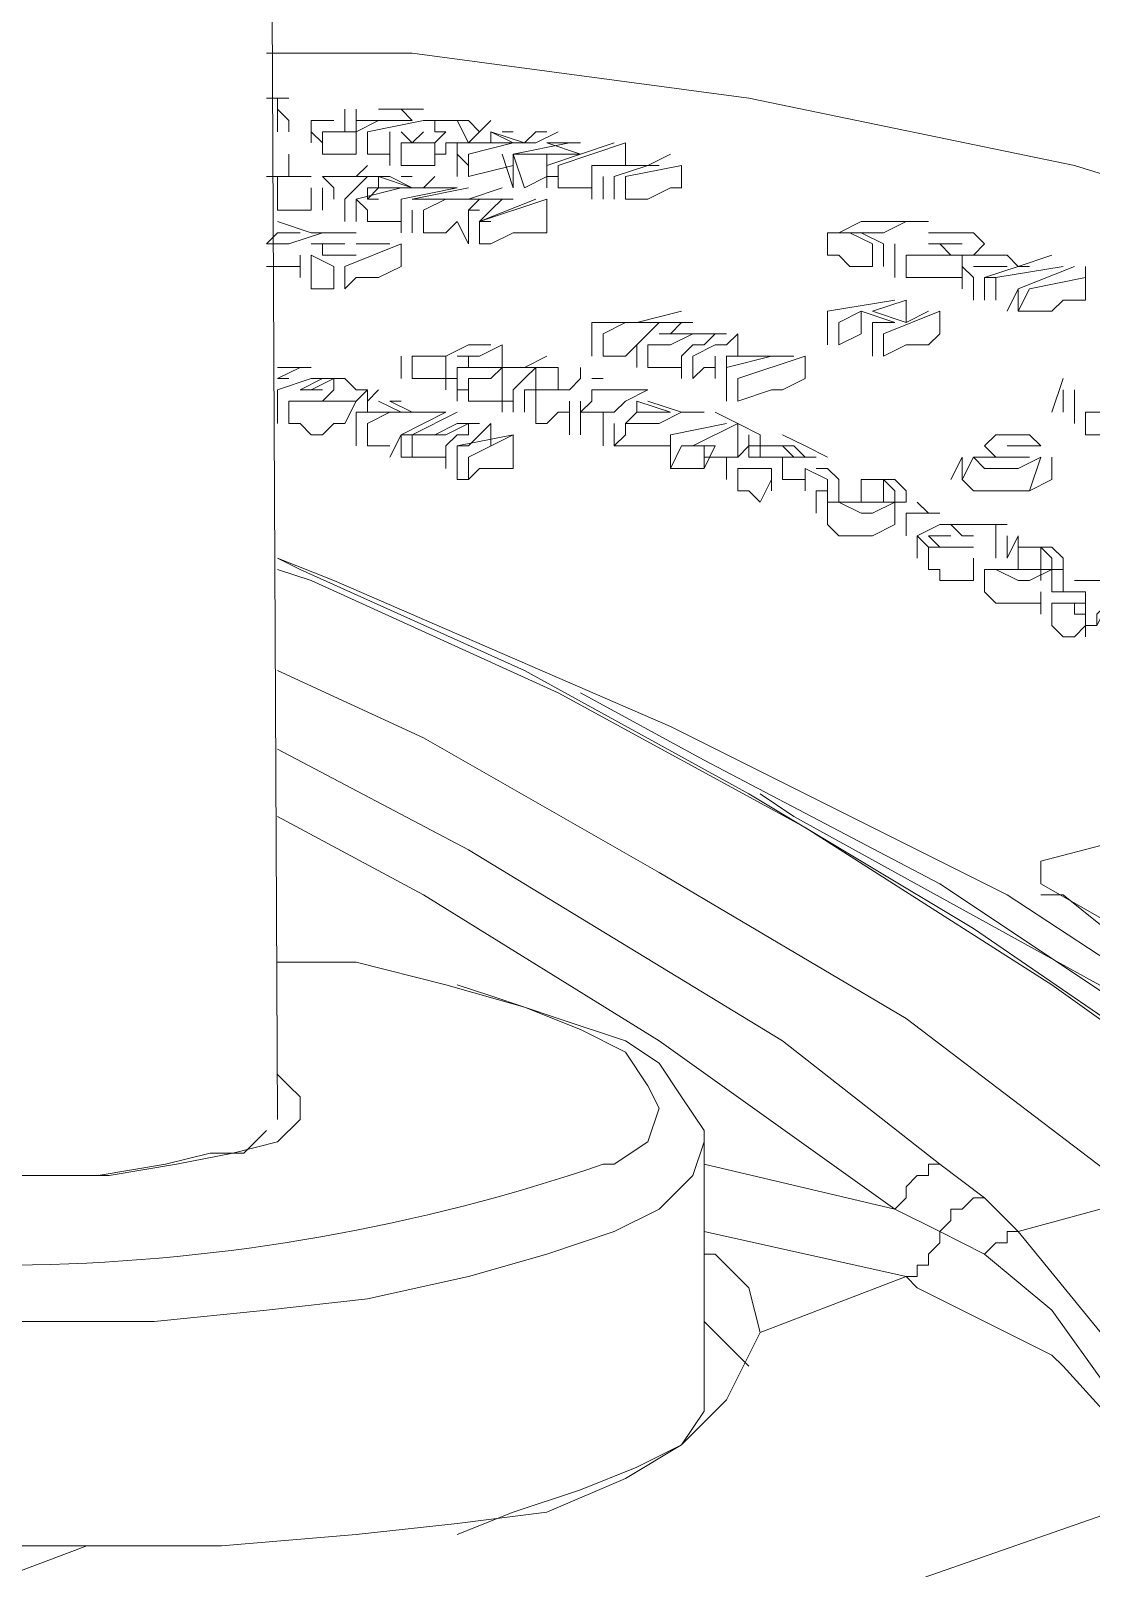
# Model space of a CAD drawing. Header units: inches. Extents: x 34 to 1574, y 72 to 573.
# Drawn here: x 1512.41 to 1519.06, y 312.32 to 321.98 of the extents above; entities that cross this region are included whole.
import ezdxf

# ---------------------------------------------------------------- set-up
doc = ezdxf.new("R2010")
doc.units = ezdxf.units.IN
doc.header["$MEASUREMENT"] = 0
doc.layers.add('PDF_Geometry', color=7, linetype='Continuous')

msp = doc.modelspace()

# ---------------------------------------------------------------- linework, layer by layer
at = {"layer": 'PDF_Geometry', "lineweight": 5}
for points in [[(1513.9553, 315.1431), (1513.8144, 344.3117)], [(1527.3419, 316.6932), (1527.4123, 316.7636), (1527.4827, 316.8341), (1527.4827, 316.975), (1527.4123, 317.0454), (1527.2714, 317.1159), (1527.06, 317.3272), (1526.0736, 317.9613), (1524.1009, 319.0886), (1523.0441, 319.5818), (1521.0008, 320.4977), (1518.9576, 321.1318), (1516.9144, 321.5546), (1514.8007, 321.8364), (1513.8848, 321.8364)], [(1513.8848, 321.5546), (1513.9553, 321.5546), (1514.0257, 321.5546), (1513.9553, 321.5546)], [(1514.0257, 321.3432), (1514.0257, 321.4137), (1513.9553, 321.4841), (1513.9553, 321.5546), (1513.9553, 321.4841), (1513.9553, 321.4137), (1513.9553, 321.3432)], [(1514.378, 321.4841), (1514.378, 321.3432)], [(1514.4485, 321.4841), (1514.4485, 321.4137), (1514.4485, 321.3432)], [(1514.5189, 321.4137), (1514.6598, 321.4137), (1514.8007, 321.4137), (1514.7303, 321.4841), (1514.5894, 321.4841)], [(1514.6598, 321.4841), (1514.7303, 321.4841), (1514.8007, 321.4841), (1514.8712, 321.4841)], [(1514.2371, 321.2728), (1514.1666, 321.3432), (1514.1666, 321.4137), (1514.1666, 321.2728)], [(1514.3076, 321.4137), (1514.2371, 321.4137), (1514.1666, 321.4137)], [(1514.2371, 321.3432), (1514.2371, 321.2728), (1514.2371, 321.2023)], [(1514.3076, 321.3432), (1514.378, 321.3432), (1514.4485, 321.3432), (1514.5894, 321.4137), (1514.4485, 321.4137)], [(1514.6598, 321.2023), (1514.5189, 321.2023), (1514.5189, 321.3432), (1514.8712, 321.4137), (1514.9417, 321.4137), (1515.0121, 321.4137), (1515.0826, 321.4137), (1515.153, 321.4137)], [(1514.6598, 321.3432), (1514.6598, 321.1318)], [(1514.7303, 321.3432), (1514.8007, 321.2728), (1514.8712, 321.3432)], [(1514.9417, 321.2023), (1515.0121, 321.2023), (1515.0121, 321.2728), (1515.0826, 321.2728), (1515.0826, 321.0614), (1515.0826, 321.1318), (1515.0826, 321.2728), (1515.153, 321.2728), (1515.2235, 321.3432), (1515.2939, 321.4137)], [(1515.0826, 321.4137), (1515.0121, 321.4137), (1514.9417, 321.4137), (1514.9417, 321.3432), (1515.0121, 321.3432), (1514.9417, 321.2728)], [(1515.2939, 321.3432), (1515.2939, 321.2728), (1515.2235, 321.2728), (1515.153, 321.2728), (1515.0826, 321.4137), (1515.153, 321.4137), (1515.2235, 321.3432)], [(1515.4348, 321.1318), (1515.153, 321.0614), (1515.153, 321.1318), (1515.153, 321.2023), (1515.4348, 321.2728), (1515.5758, 321.2728), (1515.7167, 321.3432)], [(1515.2235, 321.2728), (1515.153, 321.2728), (1515.2235, 321.2728), (1515.2939, 321.2728), (1515.4348, 321.2728), (1515.2939, 321.3432), (1515.5053, 321.2728), (1515.5758, 321.3432), (1515.6462, 321.3432)], [(1515.4348, 321.3432), (1515.3644, 321.3432)], [(1515.7167, 321.0614), (1515.6462, 321.0614), (1515.5053, 320.9909), (1515.4348, 321.2023), (1515.7871, 321.2728)], [(1516.0689, 321.2728), (1515.8576, 321.2023), (1515.6462, 321.1318), (1515.6462, 320.9909), (1515.6462, 321.1318)], [(1515.8576, 321.2728), (1515.6462, 321.2728), (1515.8576, 321.2023), (1515.6462, 321.2023)], [(1516.1394, 321.2728), (1516.1394, 321.1318), (1516.1394, 321.2728), (1515.7167, 321.1318), (1515.7167, 320.9909)], [(1515.0826, 321.2023), (1515.153, 321.1318), (1515.153, 321.0614)], [(1515.3644, 321.2023), (1515.4348, 320.9909), (1515.4348, 321.0614), (1515.4348, 321.1318), (1515.4348, 321.2023), (1515.6462, 321.2023), (1515.6462, 321.1318), (1515.6462, 321.0614)], [(1515.4348, 321.0614), (1515.4348, 321.2023)], [(1516.0689, 320.9205), (1516.0689, 321.0614), (1516.2803, 321.1318), (1516.4212, 321.2023)], [(1514.1666, 320.9909), (1514.1666, 320.85), (1514.1666, 320.9909), (1514.1666, 320.85), (1514.0962, 320.85), (1514.0257, 320.85), (1513.9553, 320.85), (1513.9553, 321.0614), (1514.0257, 321.0614), (1514.0962, 321.0614), (1514.1666, 321.0614), (1514.0257, 321.0614), (1513.9553, 321.0614), (1513.8848, 321.0614)], [(1514.6598, 321.0614), (1514.5894, 321.0614), (1514.5189, 321.0614), (1514.4485, 321.0614), (1514.2371, 321.0614), (1514.378, 321.0614), (1514.4485, 321.0614), (1514.5189, 321.1318)], [(1514.3076, 320.9205), (1514.3076, 320.9909), (1514.2371, 321.0614)], [(1514.9417, 321.0614), (1514.8712, 320.9909), (1514.8007, 320.9909), (1514.6598, 321.0614), (1514.5189, 321.0614), (1514.4485, 320.9909), (1514.378, 320.9205), (1514.378, 320.7796), (1514.378, 320.85), (1514.378, 320.9205)], [(1514.5894, 320.9205), (1514.5189, 320.9205), (1514.5894, 320.9909), (1514.6598, 320.9909), (1514.8007, 320.9909), (1514.5894, 321.0614), (1514.5894, 320.9909), (1514.5189, 320.9909), (1514.5189, 320.9205)], [(1514.8007, 321.0614), (1514.7303, 321.0614)], [(1515.928, 320.9909), (1515.8576, 320.9909), (1515.7167, 320.9909), (1515.7167, 321.0614), (1515.7167, 321.1318)], [(1516.3508, 321.1318), (1516.2803, 321.1318), (1516.2099, 321.1318), (1516.1394, 321.1318), (1516.0689, 321.1318), (1515.9985, 321.1318), (1515.928, 321.1318), (1515.928, 320.9205)], [(1516.2099, 321.1318), (1516.1394, 321.1318), (1516.0689, 321.1318), (1515.9985, 321.1318)], [(1515.9985, 321.0614), (1515.9985, 320.9909), (1515.9985, 320.9205)], [(1516.4917, 321.1318), (1516.4917, 320.9909)], [(1514.2371, 320.9909), (1514.2371, 320.9205), (1514.2371, 320.85)], [(1514.4485, 320.7796), (1514.4485, 320.85), (1514.4485, 320.9205), (1514.7303, 320.9909), (1514.8712, 320.9909), (1515.0121, 320.9909), (1515.0826, 320.9909), (1514.7303, 320.9205), (1514.7303, 320.7091), (1514.7303, 320.85)], [(1515.153, 320.9909), (1514.8007, 320.9205), (1514.8712, 320.9205)], [(1514.8007, 320.9205), (1514.9417, 320.9205), (1515.153, 320.9205), (1515.3644, 320.9909)], [(1515.0826, 320.9909), (1515.0121, 320.9909)], [(1514.7303, 320.7796), (1514.5189, 320.7796), (1514.5189, 320.85), (1514.4485, 320.9205)], [(1514.8007, 320.85), (1514.8007, 320.7091)], [(1515.2235, 320.85), (1515.153, 320.85), (1515.2235, 320.9205), (1515.2939, 320.9205), (1515.3644, 320.9205), (1515.2939, 320.9205), (1515.153, 320.9205), (1515.0121, 320.9205), (1514.8712, 320.85), (1514.8712, 320.7091), (1515.0121, 320.7091), (1515.0826, 320.7796), (1515.153, 320.6387), (1515.153, 320.7796)], [(1515.153, 320.6387), (1515.153, 320.85)], [(1515.2235, 320.6387), (1515.2235, 320.7796), (1515.2235, 320.6387), (1515.2939, 320.6387), (1515.4348, 320.7091), (1515.5053, 320.7091), (1515.6462, 320.7091), (1515.6462, 320.9205), (1515.6462, 320.7091)], [(1515.4348, 320.9205), (1515.3644, 320.9205), (1515.2939, 320.85), (1515.2235, 320.7796), (1515.2939, 320.7796)], [(1515.6462, 320.9205), (1515.2235, 320.7796), (1515.5758, 320.9205)], [(1513.9553, 320.7796), (1514.1666, 320.7091), (1514.2371, 320.7091), (1514.3076, 320.7091)], [(1517.4781, 320.7091), (1517.619, 320.7796), (1517.7599, 320.7796), (1517.9712, 320.7796)], [(1517.7599, 320.4977), (1517.7599, 320.6387), (1517.7599, 320.5682), (1517.7599, 320.4977), (1517.7599, 320.5682), (1517.7599, 320.6387), (1517.619, 320.7091), (1517.5485, 320.7091), (1517.7599, 320.7091), (1517.9008, 320.7796), (1518.0417, 320.7796)], [(1514.4485, 320.7091), (1514.378, 320.7091), (1514.2371, 320.7091), (1514.0257, 320.6387), (1513.8848, 320.6387), (1513.9553, 320.7091), (1514.0962, 320.7091), (1513.9553, 320.7091)], [(1517.4076, 320.7091), (1517.4076, 320.6387), (1517.4076, 320.5682)], [(1518.1122, 320.7091), (1518.1826, 320.7091), (1518.2531, 320.7091), (1518.3235, 320.7091), (1518.394, 320.6387), (1518.3235, 320.5682), (1518.2531, 320.5682), (1518.1122, 320.5682), (1518.0417, 320.5682), (1517.9712, 320.5682), (1517.9008, 320.5682)], [(1518.0417, 320.7091), (1518.1122, 320.7091), (1518.1826, 320.7091), (1518.2531, 320.7091), (1518.3235, 320.7091)], [(1514.0962, 320.5682), (1514.0962, 320.4273)], [(1514.1666, 320.6387), (1514.2371, 320.6387), (1514.3076, 320.6387)], [(1514.1666, 320.5682), (1514.1666, 320.4977), (1514.1666, 320.4273)], [(1514.378, 320.6387), (1514.3076, 320.6387), (1514.2371, 320.6387), (1514.2371, 320.5682), (1514.3076, 320.5682), (1514.4485, 320.5682)], [(1514.5189, 320.6387), (1514.4485, 320.6387), (1514.6598, 320.6387)], [(1514.7303, 320.6387), (1514.7303, 320.4977)], [(1518.2531, 320.4273), (1518.1122, 320.4273), (1518.0417, 320.4273), (1517.9712, 320.4273), (1517.9008, 320.4273), (1517.9008, 320.5682), (1517.9712, 320.5682), (1518.0417, 320.5682), (1518.1826, 320.5682), (1518.1122, 320.6387), (1518.0417, 320.6387)], [(1518.1122, 320.6387), (1518.1826, 320.6387), (1518.2531, 320.6387)], [(1518.3235, 320.2864), (1518.3235, 320.3569), (1518.3235, 320.4273), (1518.2531, 320.4977), (1518.2531, 320.5682), (1518.3235, 320.5682), (1518.394, 320.5682), (1518.4644, 320.5682), (1518.5349, 320.5682), (1518.6054, 320.4977), (1518.6758, 320.4977)], [(1518.394, 320.5682), (1518.3235, 320.5682)], [(1518.394, 320.2864), (1518.394, 320.4273), (1518.6054, 320.4977), (1518.8167, 320.5682)], [(1514.0962, 320.4977), (1514.0257, 320.4977), (1513.8848, 320.4977)], [(1518.2531, 320.4977), (1518.2531, 320.3569)], [(1518.5349, 320.4977), (1518.4644, 320.4977), (1518.394, 320.4977), (1518.3235, 320.4977), (1518.394, 320.4977)], [(1518.8872, 320.4977), (1518.4644, 320.4273), (1518.394, 320.4273)], [(1518.9576, 320.4977), (1518.6054, 320.3569), (1518.5349, 320.2159), (1518.6054, 320.3569), (1518.6054, 320.2864), (1518.6054, 320.2159), (1518.8167, 320.2159), (1518.8872, 320.2864), (1519.0281, 320.2864), (1519.0281, 320.4977)], [(1518.4644, 320.4273), (1518.4644, 320.2864)], [(1519.0281, 320.2864), (1519.0281, 320.4273), (1518.6758, 320.3569), (1518.6054, 320.2159)], [(1517.8303, 320.2864), (1517.4076, 320.2159), (1517.4076, 320.0046), (1517.4076, 320.075), (1517.4076, 320.1455), (1517.4076, 320.2159), (1517.4076, 320.0046)], [(1517.9008, 320.2864), (1517.9008, 320.1455), (1518.0417, 320.2159)], [(1516.4917, 320.2159), (1516.2099, 320.1455), (1516.0689, 320.1455), (1515.928, 320.1455), (1515.928, 319.9341), (1515.928, 320.075)], [(1517.8303, 320.1455), (1517.619, 320.2159)], [(1518.1122, 320.075), (1518.1122, 320.2159)], [(1516.2099, 319.8636), (1516.2099, 320.0046), (1516.2099, 319.8636), (1516.2099, 320.0046), (1516.2803, 320.075), (1516.3508, 320.1455), (1516.4212, 320.1455), (1516.4917, 320.1455), (1516.4212, 320.1455), (1516.2803, 320.1455), (1516.1394, 320.1455), (1515.9985, 320.075), (1515.9985, 319.9341), (1516.1394, 319.9341), (1516.2099, 320.0046)], [(1516.4917, 319.8636), (1516.4212, 319.8636), (1516.2803, 319.8636), (1516.2803, 320.0046), (1516.4212, 320.0046), (1516.5621, 320.075), (1516.703, 320.075), (1516.7735, 320.075)], [(1516.5621, 320.1455), (1516.4917, 320.1455), (1516.4212, 320.075), (1516.3508, 320.075), (1516.4212, 320.075)], [(1516.3508, 320.075), (1516.4917, 320.075), (1516.6326, 320.075), (1516.703, 320.075), (1516.6326, 320.0046), (1516.5621, 320.0046), (1516.4917, 319.9341), (1516.4917, 319.7932), (1516.4917, 319.9341), (1516.4917, 319.7932)], [(1516.844, 320.075), (1516.844, 319.9341), (1516.844, 320.075), (1516.7735, 320.0046), (1516.703, 320.0046), (1516.5621, 319.9341), (1516.5621, 319.8636), (1516.5621, 319.7932), (1516.6326, 319.8636), (1516.703, 319.8636)], [(1517.6894, 320.1455), (1517.8303, 320.1455)], [(1517.6894, 319.9341), (1517.6894, 320.1455)], [(1515.0121, 319.7932), (1515.0121, 319.9341), (1514.9417, 319.9341), (1514.8712, 319.9341), (1514.8007, 319.9341), (1514.9417, 319.9341), (1515.0121, 319.9341), (1515.153, 320.0046), (1515.2939, 320.0046)], [(1515.3644, 319.8636), (1515.3644, 320.0046), (1515.2235, 319.9341), (1515.153, 319.9341), (1515.153, 319.8636), (1515.0826, 319.8636), (1515.0826, 319.6523)], [(1515.6462, 319.9341), (1515.5053, 319.8636), (1515.4348, 319.8636), (1515.3644, 319.8636), (1515.3644, 320.0046)], [(1514.7303, 319.9341), (1514.7303, 319.7932)], [(1515.0826, 319.7932), (1515.0121, 319.7932), (1514.9417, 319.7932), (1514.8712, 319.7932), (1514.8007, 319.7932), (1514.8007, 319.9341), (1514.8007, 319.7932)], [(1515.153, 319.9341), (1515.0826, 319.9341)], [(1516.703, 319.9341), (1516.703, 319.8636), (1516.703, 319.7932)], [(1517.1962, 319.9341), (1517.0553, 319.9341), (1516.7735, 319.8636), (1516.7735, 319.7227), (1516.7735, 319.6523), (1516.7735, 319.7227), (1516.7735, 319.7932), (1516.7735, 319.9341)], [(1517.0553, 319.9341), (1516.9144, 319.9341), (1516.844, 319.9341), (1516.7735, 319.9341), (1516.844, 319.9341), (1516.9144, 319.9341), (1516.9849, 319.9341)], [(1517.2667, 319.7932), (1517.2667, 319.9341)], [(1514.0257, 319.7932), (1513.9553, 319.7932), (1514.0962, 319.8636), (1514.0257, 319.8636), (1513.9553, 319.8636), (1514.0257, 319.8636), (1514.1666, 319.8636)], [(1514.0257, 319.8636), (1513.9553, 319.8636)], [(1514.378, 319.7932), (1514.2371, 319.7932), (1514.1666, 319.7932), (1513.9553, 319.7227), (1513.9553, 319.5114)], [(1514.378, 319.7932), (1514.4485, 319.7227), (1514.5189, 319.7227), (1514.4485, 319.6523), (1514.378, 319.5114), (1514.3076, 319.5114), (1514.2371, 319.4409), (1514.1666, 319.4409), (1514.0962, 319.5114), (1514.0257, 319.5114), (1514.0257, 319.6523), (1514.0962, 319.6523), (1514.2371, 319.6523), (1514.3076, 319.6523), (1514.4485, 319.6523)], [(1514.2371, 319.7227), (1514.0962, 319.7227), (1514.2371, 319.7932)], [(1514.2371, 319.6523), (1514.3076, 319.7227), (1514.3076, 319.7932), (1514.1666, 319.7227)], [(1515.153, 319.7227), (1515.0826, 319.7227), (1515.0826, 319.8636), (1515.0826, 319.7932), (1515.0826, 319.7227)], [(1515.153, 319.8636), (1515.2939, 319.8636), (1515.3644, 319.8636), (1515.5053, 319.8636), (1515.5758, 319.8636), (1515.5758, 319.7932), (1515.5758, 319.7227), (1515.6462, 319.7227), (1515.7167, 319.7227), (1515.7871, 319.7227), (1515.6462, 319.7227), (1515.5758, 319.7227), (1515.5053, 319.7227), (1515.5053, 319.5818), (1515.5053, 319.7227)], [(1515.3644, 319.6523), (1515.3644, 319.8636), (1515.2939, 319.7932), (1515.2235, 319.7932), (1515.153, 319.7932), (1515.153, 319.6523)], [(1515.4348, 319.6523), (1515.3644, 319.6523), (1515.2939, 319.6523), (1515.2235, 319.6523), (1515.153, 319.6523), (1515.153, 319.7932)], [(1515.7167, 319.8636), (1515.7167, 319.7227), (1515.7167, 319.8636), (1515.5758, 319.8636), (1515.5053, 319.7932), (1515.4348, 319.7227), (1515.4348, 319.5818), (1515.4348, 319.6523), (1515.4348, 319.7227)], [(1515.7871, 319.7227), (1515.8576, 319.7932), (1515.8576, 319.8636)], [(1515.9985, 319.7932), (1515.928, 319.7932)], [(1516.7735, 319.6523), (1516.7735, 319.8636)], [(1518.8872, 319.7932), (1518.8167, 319.5818)], [(1514.5894, 319.7227), (1514.5189, 319.6523), (1514.5189, 319.5818), (1514.4485, 319.5818), (1514.4485, 319.3704), (1514.4485, 319.4409), (1514.4485, 319.5114)], [(1514.5894, 319.5818), (1514.5189, 319.5818), (1514.5189, 319.7227)], [(1515.7871, 319.5818), (1515.7167, 319.5818), (1515.6462, 319.5114), (1515.5758, 319.5114), (1515.5758, 319.7227)], [(1515.8576, 319.5818), (1515.928, 319.6523), (1515.928, 319.7227)], [(1515.9985, 319.5114), (1515.9985, 319.3704), (1515.9985, 319.4409), (1515.9985, 319.5818), (1516.0689, 319.5818), (1516.1394, 319.6523), (1516.2803, 319.7227), (1516.2099, 319.7227), (1516.1394, 319.7227), (1516.0689, 319.7227), (1515.928, 319.7227), (1515.9985, 319.7227), (1516.0689, 319.7227), (1516.1394, 319.7227)], [(1518.8872, 319.7227), (1518.8872, 319.6523), (1518.8872, 319.5818)], [(1518.9576, 319.7227), (1518.9576, 319.6523), (1518.9576, 319.5818)], [(1514.0962, 319.6523), (1514.1666, 319.6523), (1514.2371, 319.6523), (1514.3076, 319.6523), (1514.378, 319.6523)], [(1514.5189, 319.5818), (1514.5894, 319.5818), (1514.6598, 319.5818), (1514.7303, 319.5818), (1514.5894, 319.6523)], [(1514.7303, 319.4409), (1514.7303, 319.3), (1514.7303, 319.4409), (1515.0121, 319.5818), (1514.9417, 319.5818), (1514.8712, 319.5818), (1514.8007, 319.5818), (1514.6598, 319.6523), (1514.7303, 319.6523)], [(1515.7871, 319.4409), (1515.7871, 319.6523)], [(1516.0689, 319.5818), (1515.8576, 319.5818), (1515.8576, 319.5114), (1515.8576, 319.4409), (1515.8576, 319.5114), (1515.8576, 319.5818), (1515.8576, 319.6523)], [(1516.2803, 319.6523), (1516.4917, 319.5818), (1516.5621, 319.5818), (1516.6326, 319.5818), (1516.4917, 319.5818), (1516.3508, 319.5114), (1516.1394, 319.5114), (1516.2099, 319.5114)], [(1518.9576, 319.6523), (1518.9576, 319.5114)], [(1514.4485, 319.3704), (1514.4485, 319.4409), (1514.4485, 319.5818)], [(1514.6598, 319.3704), (1514.5189, 319.3704), (1514.5189, 319.4409), (1514.5189, 319.5114), (1514.6598, 319.5818), (1514.8007, 319.5818), (1514.9417, 319.5818)], [(1515.0826, 319.5818), (1514.8007, 319.4409), (1514.7303, 319.4409), (1514.6598, 319.3)], [(1514.8712, 319.4409), (1514.8007, 319.4409), (1514.9417, 319.4409), (1515.0826, 319.5114), (1515.2235, 319.5114), (1515.153, 319.5114), (1515.153, 319.4409), (1515.0826, 319.4409), (1515.0121, 319.3704), (1515.0121, 319.2295), (1515.0121, 319.3704)], [(1515.153, 319.5114), (1515.0121, 319.4409), (1514.9417, 319.4409), (1514.8007, 319.4409), (1514.8007, 319.3)], [(1515.2939, 319.5114), (1515.2939, 319.3704), (1515.2939, 319.4409), (1515.2939, 319.5114), (1515.2235, 319.4409), (1515.153, 319.3704), (1515.0826, 319.3704), (1515.0826, 319.1591)], [(1516.4212, 319.4409), (1516.4212, 319.2295), (1516.4212, 319.3), (1516.4212, 319.3704), (1516.3508, 319.3704), (1516.0689, 319.3704), (1516.1394, 319.4409), (1516.1394, 319.5114)], [(1516.0689, 319.5114), (1516.0689, 319.4409), (1516.0689, 319.3704)], [(1516.7735, 319.5114), (1516.4212, 319.4409), (1516.4212, 319.3), (1516.4212, 319.2295), (1516.5621, 319.2295), (1516.6326, 319.2295), (1516.6326, 319.3704), (1516.5621, 319.3704), (1516.4917, 319.3704), (1516.4212, 319.2295)], [(1516.844, 319.3), (1516.844, 319.4409), (1516.844, 319.5114), (1516.5621, 319.3704), (1516.6326, 319.3704), (1516.703, 319.3704), (1516.6326, 319.2295), (1516.703, 319.3704)], [(1516.703, 319.5818), (1516.844, 319.5114), (1516.9849, 319.4409), (1516.9849, 319.3704), (1516.9849, 319.3), (1516.9849, 319.3704), (1516.9849, 319.4409)], [(1515.4348, 319.3), (1515.4348, 319.3704), (1515.4348, 319.4409), (1515.0826, 319.3704), (1515.153, 319.3704)], [(1515.153, 319.1591), (1515.153, 319.3), (1515.4348, 319.4409), (1515.4348, 319.2295), (1515.3644, 319.2295), (1515.2235, 319.2295), (1515.153, 319.1591), (1515.0826, 319.1591), (1515.0826, 319.3)], [(1517.1258, 319.3), (1516.9849, 319.3), (1516.9144, 319.3), (1516.9144, 319.4409)], [(1517.1258, 319.4409), (1517.2667, 319.3704), (1517.4076, 319.3)], [(1518.1826, 319.1591), (1518.2531, 319.3), (1518.2531, 319.1591), (1518.3235, 319.0886), (1518.394, 319.0886), (1518.4644, 319.0886), (1518.5349, 319.0886), (1518.6758, 319.0886), (1518.7463, 319.3), (1518.6054, 319.2295), (1518.5349, 319.2295), (1518.4644, 319.2295), (1518.394, 319.2295), (1518.3235, 319.3), (1518.394, 319.3), (1518.4644, 319.3), (1518.6054, 319.3), (1518.5349, 319.3), (1518.4644, 319.3), (1518.394, 319.3704), (1518.4644, 319.4409), (1518.5349, 319.4409), (1518.6053, 319.4409), (1518.6758, 319.4409), (1518.7463, 319.3705)], [(1517.0553, 319.3704), (1517.1258, 319.3704), (1517.1962, 319.3704), (1517.2667, 319.3), (1517.1962, 319.3), (1517.1258, 319.3704), (1516.9849, 319.3704), (1516.9144, 319.3704), (1516.844, 319.3), (1516.703, 319.3), (1516.6326, 319.3)], [(1518.7463, 319.3704), (1518.6758, 319.3704), (1518.6054, 319.3704), (1518.5349, 319.3704)], [(1515.0121, 319.3), (1514.9417, 319.3), (1514.8007, 319.3), (1514.7303, 319.3)], [(1516.7735, 319.3), (1516.7735, 319.1591)], [(1517.0553, 319.0886), (1517.0553, 319.1591), (1517.0553, 319.2295), (1516.9849, 319.2295), (1516.9144, 319.2295)], [(1517.2667, 319.1591), (1517.1962, 319.1591), (1517.1258, 319.1591), (1517.1258, 319.3), (1517.1962, 319.3), (1517.2667, 319.3), (1517.3371, 319.3)], [(1517.8303, 319.0182), (1517.8303, 318.8773), (1517.6894, 318.8068), (1517.619, 318.8068), (1517.4781, 318.8068), (1517.4076, 318.8773), (1517.4076, 319.0182), (1517.4076, 319.1591), (1517.2667, 319.2295), (1517.2667, 319.1591), (1517.2667, 319.0886), (1517.2667, 319.2295)], [(1517.3371, 319.2295), (1517.4076, 319.2295), (1517.4781, 319.1591), (1517.4781, 319.0886), (1517.4781, 319.0182), (1517.4076, 319.0182), (1517.4076, 319.0886), (1517.3371, 319.0886), (1517.3371, 318.9477)], [(1518.3235, 319.3), (1518.2531, 319.1591)], [(1518.5349, 319.3), (1518.6054, 319.3), (1518.6758, 319.3)], [(1518.6758, 319.0886), (1518.8167, 319.1591), (1518.8167, 319.3)], [(1517.8303, 319.1591), (1517.9008, 319.0886), (1517.9008, 319.0182), (1517.8303, 319.0182), (1517.6894, 318.9477), (1517.619, 318.9477), (1517.4781, 319.0182), (1517.4076, 319.0182)], [(1517.8303, 319.1591), (1517.7599, 319.1591), (1517.6894, 319.1591), (1517.619, 319.1591), (1517.619, 319.0886), (1517.619, 319.0182), (1517.619, 319.0886), (1517.619, 319.1591), (1517.6894, 319.1591), (1517.7599, 319.1591), (1517.8303, 319.0886), (1517.8303, 319.0182), (1517.7599, 319.0182), (1517.6894, 319.0182), (1517.619, 319.0182), (1517.5485, 319.0182), (1517.4781, 319.0182), (1517.4781, 319.0886), (1517.4781, 319.1591), (1517.4781, 319.0182)], [(1517.7599, 319.1591), (1517.7599, 319.0182)], [(1517.9712, 319.0182), (1518.0417, 318.9477), (1518.1122, 318.9477)], [(1518.0417, 318.9477), (1517.9712, 318.9477), (1517.9008, 318.9477), (1517.9008, 318.8773), (1517.9008, 318.8068), (1517.9008, 318.9477)], [(1518.3235, 318.7363), (1518.2531, 318.7363), (1518.1826, 318.7363), (1518.1122, 318.7363), (1518.0417, 318.7363), (1517.9712, 318.8068), (1518.1122, 318.8773), (1518.1826, 318.8773), (1518.3235, 318.8773), (1518.394, 318.8773), (1518.5349, 318.8773)], [(1518.4644, 318.6659), (1518.4644, 318.7363), (1518.4644, 318.8068), (1518.4644, 318.8773), (1518.394, 318.8773), (1518.3235, 318.8773), (1518.2531, 318.8773), (1518.1826, 318.8773)], [(1518.1826, 318.8773), (1518.2531, 318.8068), (1518.3235, 318.8068)], [(1517.9712, 318.8068), (1517.9712, 318.6659)], [(1518.1826, 318.8068), (1518.1122, 318.8068), (1518.0417, 318.8068), (1518.1122, 318.7363), (1518.1826, 318.7363), (1518.2531, 318.7363)], [(1518.3235, 318.6659), (1518.3235, 318.525), (1518.2531, 318.525), (1518.1826, 318.525), (1518.1122, 318.525), (1518.1122, 318.5955), (1518.0417, 318.5955), (1518.0417, 318.7363)], [(1518.7463, 318.3841), (1518.6758, 318.3841), (1518.6054, 318.3841), (1518.4644, 318.3841), (1518.394, 318.4545), (1518.394, 318.5955), (1518.4644, 318.5955), (1518.6054, 318.525), (1518.6758, 318.525), (1518.8167, 318.5955), (1518.8872, 318.5955), (1518.8872, 318.6659), (1518.8167, 318.7363)], [(1518.8167, 318.7363), (1518.7463, 318.7363), (1518.6758, 318.7363), (1518.6054, 318.7363), (1518.6054, 318.6659), (1518.6054, 318.5955), (1518.6054, 318.6659), (1518.6054, 318.7363), (1518.6758, 318.7363), (1518.7463, 318.7363), (1518.8167, 318.6659), (1518.8167, 318.5955), (1518.7463, 318.5955), (1518.6758, 318.5955), (1518.6054, 318.5955), (1518.5349, 318.5955), (1518.4644, 318.5955)], [(1518.6054, 318.6659), (1518.6054, 318.8068), (1518.5349, 318.6659), (1518.5349, 318.7363), (1518.5349, 318.8068)], [(1518.7463, 318.7363), (1518.7463, 318.525)], [(1519.6622, 315.425), (1518.3235, 316.3409), (1516.9144, 317.1863), (1515.5053, 317.9614), (1514.0962, 318.5955), (1513.9553, 318.6659), (1514.3076, 318.525), (1516.4212, 317.6091), (1518.5349, 316.5522), (1520.5781, 315.2136)], [(1522.1281, 308.6612), (1522.1281, 309.5067), (1521.9872, 310.4226), (1521.7054, 311.2681), (1521.4236, 312.0431), (1521.0008, 312.8181), (1520.5077, 313.5226), (1519.944, 314.1567), (1519.3804, 314.6499), (1520.2963, 314.9318), (1518.8167, 315.9886), (1517.2667, 316.975), (1515.7167, 317.8204), (1514.1666, 318.525), (1513.9553, 318.5955)], [(1518.8167, 318.5955), (1518.8167, 318.4545), (1518.8872, 318.4545), (1518.9576, 318.4545), (1519.0281, 318.4545), (1518.9576, 318.4545), (1518.8872, 318.4545), (1518.8872, 318.5955)], [(1518.7463, 318.4545), (1518.7463, 318.3136)], [(1518.9576, 318.525), (1519.0281, 318.525), (1519.0985, 318.525), (1519.169, 318.525), (1519.2395, 318.525), (1519.3099, 318.4545), (1519.3804, 318.4545), (1519.3099, 318.4545)], [(1519.3099, 318.3136), (1519.3099, 318.3841), (1519.3099, 318.4545), (1519.3099, 318.3841), (1519.3099, 318.3136), (1519.2395, 318.3136), (1519.169, 318.3136), (1519.2395, 318.525), (1519.169, 318.525), (1519.0985, 318.525), (1519.0281, 318.525)], [(1519.0281, 318.4545), (1519.0281, 318.2432), (1519.0985, 318.2432), (1519.0985, 318.3136), (1519.169, 318.3841), (1519.0985, 318.2432)], [(1519.0281, 318.1727), (1519.0281, 318.2432), (1519.0281, 318.3841), (1518.9576, 318.3841), (1518.8872, 318.3841)], [(1519.3804, 314.6499), (1517.9008, 315.7772), (1516.3508, 316.6932), (1514.8712, 317.5386), (1513.9553, 317.9614), (1514.8712, 317.5386), (1516.3508, 316.6932), (1517.9008, 315.7772), (1519.3804, 314.6499), (1518.6054, 314.4386), (1519.2395, 313.6636), (1519.3099, 313.5226), (1519.5917, 312.8181), (1516.5621, 311.7613)], [(1520.7895, 314.5795), (1520.8599, 314.5795), (1520.9304, 314.5795), (1521.0713, 314.5795), (1519.5917, 315.6363), (1518.1122, 316.6227), (1516.6326, 317.3977), (1515.8576, 317.8204)], [(1513.9553, 317.4681), (1515.153, 316.8341), (1517.1258, 315.6363), (1518.1122, 314.8613), (1518.394, 314.6499), (1518.6054, 314.4386), (1518.5349, 314.4386), (1518.5349, 314.3681), (1518.4644, 314.3681), (1518.394, 314.2977)], [(1520.5781, 315.2136), (1520.5077, 315.0727), (1520.2963, 315.2136), (1519.2395, 315.9181), (1517.1962, 317.0454), (1516.9849, 317.1863)], [(1522.269, 316.0591), (1521.2827, 316.6932), (1520.5781, 317.1863), (1520.5077, 317.1863), (1520.4372, 317.1863), (1520.3667, 317.1863), (1518.7463, 316.7636), (1518.7463, 316.6932), (1518.7463, 316.6227), (1519.7326, 316.0591), (1520.4372, 315.5659), (1520.5077, 315.5659), (1520.5781, 315.4954), (1520.6486, 315.4954), (1520.719, 315.4954), (1522.269, 315.9886)], [(1516.6326, 314.8613), (1517.8303, 314.5795), (1516.3508, 315.6363), (1514.8712, 316.5522), (1513.9553, 317.0454)], [(1518.7463, 316.5522), (1518.8872, 316.5522), (1519.2395, 316.2704), (1519.8736, 315.9181), (1520.4372, 315.4954), (1520.5077, 315.4954), (1520.5781, 315.4954), (1520.5781, 315.425), (1520.6486, 315.425), (1520.6486, 315.4954), (1520.7895, 315.4954), (1521.1418, 315.5659), (1521.7054, 315.7772), (1522.269, 315.9181)], [(1516.6326, 314.9318), (1516.6326, 315.0727), (1516.4917, 315.284), (1516.3508, 315.4954), (1516.1394, 315.6363), (1515.7167, 315.7772), (1515.2939, 315.9181), (1515.0826, 315.9886)], [(1513.9553, 315.425), (1514.0257, 315.3545), (1514.0962, 315.284), (1514.0962, 315.1431), (1513.9553, 315.0022), (1513.6735, 314.9318), (1513.3212, 314.8613), (1512.8984, 314.7909), (1512.4053, 314.7909), (1511.9825, 314.7909), (1511.5598, 314.7909), (1511.1371, 314.8613), (1510.8552, 314.9318), (1510.6439, 315.0727), (1510.5734, 315.2136), (1510.5734, 315.284), (1510.7143, 315.425)], [(1513.8848, 315.0727), (1513.8144, 315.0022), (1513.7439, 314.9318), (1513.5326, 314.9318), (1513.2507, 314.8613), (1512.828, 314.7909), (1512.4757, 314.7909), (1512.4053, 314.7909)], [(1515.0826, 312.5363), (1515.4348, 312.6772), (1515.8576, 312.8181), (1516.2099, 312.959), (1516.4917, 313.0999), (1516.6326, 313.3113), (1516.6326, 313.3817), (1516.6326, 315.0022), (1516.5621, 314.7908), (1516.3508, 314.5795), (1516.069, 314.4386), (1515.6462, 314.2977), (1515.153, 314.1567), (1514.5189, 314.0158), (1513.8848, 313.9454), (1513.1803, 313.8749), (1512.4757, 313.8749), (1511.7712, 313.8749)], [(1518.1122, 314.8613), (1518.0417, 314.8613), (1518.0417, 314.7908), (1517.9713, 314.7908), (1517.9008, 314.7204), (1517.9008, 314.6499), (1517.8303, 314.5795)], [(1518.1122, 314.4386), (1517.8303, 314.5795)], [(1518.394, 314.6499), (1518.3235, 314.6499), (1518.2531, 314.5795), (1518.1826, 314.5795), (1518.1826, 314.509), (1518.1122, 314.4386)], [(1516.6326, 314.2977), (1516.703, 314.2977), (1516.9144, 314.0863), (1516.9849, 313.8045), (1517.9008, 314.1567), (1516.6326, 314.4386)], [(1517.9008, 314.1568), (1517.9713, 314.1568), (1517.9713, 314.2272), (1518.0417, 314.2272), (1518.0417, 314.2977), (1518.1122, 314.3681), (1518.1122, 314.4386), (1518.394, 314.2977), (1518.8167, 313.9454), (1519.169, 313.4522), (1519.5213, 312.959), (1519.5917, 312.8181), (1518.8872, 313.5931), (1518.8167, 313.6636), (1517.9712, 314.0863), (1517.9008, 314.1567)], [(1512.7575, 312.4658), (1512.2643, 312.4658), (1511.7711, 312.3954), (1511.278, 312.4658), (1510.2916, 312.4658), (1509.6575, 312.4658), (1509.0234, 312.6067), (1508.5302, 312.8181), (1508.1779, 313.0295), (1507.9666, 313.1704), (1507.7552, 313.3817), (1507.6847, 313.5931), (1507.7552, 313.8045), (1507.9666, 314.0158), (1508.037, 314.0863)], [(1512.1939, 312.2544), (1512.7575, 312.4658), (1513.603, 312.4658), (1514.4485, 312.5363), (1515.0826, 312.6067), (1515.6462, 312.6772), (1516.1394, 312.8885), (1516.4917, 313.0999), (1516.7735, 313.3817), (1516.9144, 313.6635), (1516.9849, 313.8045)], [(1516.9144, 313.5931), (1516.703, 313.8045), (1516.6326, 313.8749)]]:
    msp.add_lwpolyline(points, dxfattribs=at)
for points in [[(1514.2371, 321.3432), (1514.2371, 321.2728), (1514.2371, 321.2023), (1514.378, 321.2023), (1514.4485, 321.2023), (1514.4485, 321.2728), (1514.4485, 321.3432), (1514.378, 321.3432)], [(1514.9417, 321.1318), (1514.8712, 321.1318), (1514.8007, 321.1318), (1514.7303, 321.1318), (1514.7303, 321.2728), (1514.8007, 321.2728), (1514.8712, 321.2728), (1514.9417, 321.2728)], [(1514.0257, 321.0614), (1514.0257, 321.2023), (1514.0257, 321.1318)], [(1516.1394, 320.9205), (1516.2099, 320.9205), (1516.2803, 320.9205), (1516.4212, 320.9909), (1516.4917, 320.9909), (1516.4917, 321.1318), (1516.1394, 321.0614)], [(1517.6894, 320.6387), (1517.5485, 320.7091), (1517.4076, 320.7091), (1517.4076, 320.5682), (1517.4781, 320.5682), (1517.5485, 320.4977), (1517.619, 320.4977), (1517.6894, 320.4977), (1517.6894, 320.5682)], [(1514.1666, 320.3569), (1514.1666, 320.5682), (1514.3076, 320.4977), (1514.3076, 320.3569)], [(1514.378, 320.3569), (1514.4485, 320.4273), (1514.5189, 320.4273), (1514.5894, 320.4273), (1514.7303, 320.4977), (1514.7303, 320.6387), (1514.378, 320.4977)], [(1517.8303, 320.4273), (1517.8303, 320.6387)], [(1517.9008, 320.1455), (1517.9008, 320.2864), (1517.6894, 320.2159)], [(1517.619, 320.2159), (1517.619, 320.1455), (1517.619, 320.075), (1517.4781, 320.0046), (1517.4781, 320.1455)], [(1517.7599, 319.9341), (1517.9008, 320.0046), (1518.0417, 320.0046), (1518.1122, 320.075), (1518.1122, 320.2159), (1517.7599, 320.075)], [(1517.6894, 319.9341), (1517.6894, 320.0046), (1517.6894, 320.075)], [(1516.703, 319.7932), (1516.703, 319.9341), (1516.703, 319.8636)], [(1516.844, 319.6523), (1517.0553, 319.7227), (1517.1258, 319.7227), (1517.2667, 319.7932), (1517.2667, 319.8636), (1517.2667, 319.9341), (1516.844, 319.7932)], [(1515.0121, 319.8636), (1515.0121, 319.7227)], [(1515.3644, 319.7227), (1515.3644, 319.5818)], [(1515.7871, 319.4409), (1515.7871, 319.6523)], [(1516.1394, 319.5114), (1516.2099, 319.5818), (1516.2803, 319.5818), (1516.4212, 319.5818), (1516.2099, 319.6523), (1516.2099, 319.5818)], [(1519.2395, 319.4409), (1519.169, 319.4409), (1519.0985, 319.4409), (1519.0281, 319.4409), (1519.0281, 319.5818), (1519.0985, 319.5818), (1519.169, 319.5818), (1519.2395, 319.5818), (1519.3099, 319.5818)], [(1516.9849, 319.0182), (1516.9144, 319.0886), (1516.844, 319.0886), (1516.844, 319.2295), (1516.9849, 319.2295), (1517.0553, 319.2295), (1517.0553, 319.1591)], [(1518.9576, 318.1727), (1518.8872, 318.1727), (1518.8167, 318.2432), (1518.8167, 318.3841), (1518.9576, 318.3841), (1518.9576, 318.3136), (1519.0281, 318.3136), (1519.0281, 318.2432)]]:
    msp.add_lwpolyline(points, close=True, dxfattribs=at)
msp.add_lwpolyline([(1509.587, 316.4113), (1510.7143, 316.1295), (1510.4325, 316.1295), (1509.8688, 315.9886), (1509.3052, 315.9181), (1508.9529, 315.7772), (1508.8825, 315.7068), (1508.6007, 315.5659), (1508.3893, 315.4249), (1508.3188, 315.2136), (1508.3188, 315.0727), (1508.5302, 314.8613), (1508.812, 314.7204, 0.156233), (1515.9985, 314.8613), (1516.069, 314.8613), (1516.2803, 315.0022), (1516.3508, 315.2136), (1516.2803, 315.3545), (1516.1394, 315.5659), (1515.8576, 315.7068), (1515.5053, 315.8477), (1515.0121, 315.9886), (1514.4485, 316.1295), (1513.9553, 316.1295)], format="xyb", dxfattribs=at)

doc.saveas('drawing.dxf')
